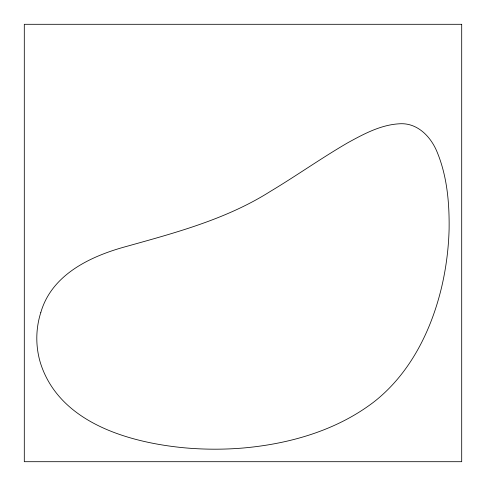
<?xml version="1.0" encoding="UTF-8"?>
<svg xmlns="http://www.w3.org/2000/svg" width="486" height="486" viewBox="0 0 486 486"><rect width="100%" height="100%" fill="white"/><g stroke="black" fill="none" stroke-linecap="round" stroke-linejoin="round"><path stroke-width="0.73" d="M40.818 312.48C51.832 274.195 91.064 256.007 126.469 246.432C175.902 232.612 226.44 219.204 270.265 191.46C296.454 175.768 321.386 158.084 347.794 142.763C364.33 133.674 381.832 124.246 401.144 123.717C418.27 123.414 431.112 137.246 437.139 152.088C447.156 176.363 449.435 202.996 449.107 229.021A287.317 287.317 0 0 1 441.981 285.64C431.732 329.806 410.506 373.096 374.311 401.624C336.749 430.487 289.638 443.9 243 448.031A338.9 338.9 0 0 1 182.45 447.63C127.107 441.999 58.818 422.018 40.326 362.586A85.342 85.342 0 0 1 40.812 312.48M461.7 24.3L24.3 24.3L24.3 461.7L461.7 461.7L461.7 24.3"/></g></svg>
